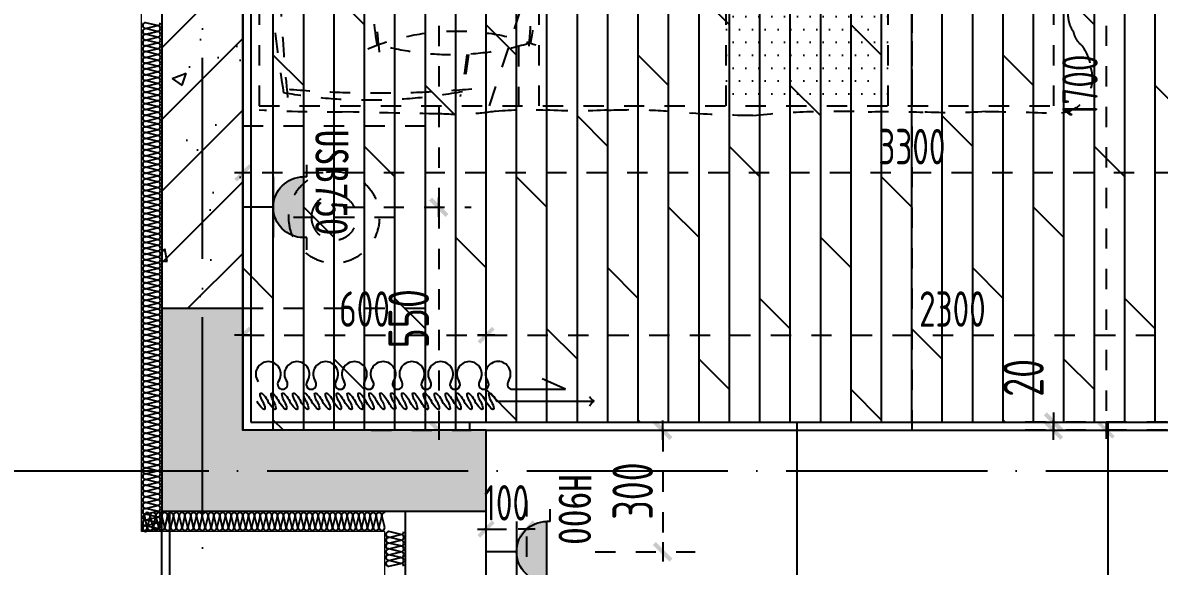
# Model space of a CAD drawing. Extents: x 133656 to 214778, y 12424 to 51506.
# Drawn here: x 155653 to 158456, y 14864 to 16205 of the extents above; entities that cross this region are included whole.
import ezdxf

# ---------------------------------------------------------------- set-up
doc = ezdxf.new("R2010")
doc.units = 0
doc.header["$MEASUREMENT"] = 0
for name, pattern in [('DASH', [0.35, 0.25, -0.1]), ('家具虚线平面', [100, 50, -50]), ('轴线', [1279.947105, 991.697132, -142.311249, 0, -145.938724])]:
    doc.linetypes.add(name, pattern=pattern)
doc.layers.get('Defpoints').update_dxf_attribs({"color": 8})
for name, color, linetype in [('A-HATH', 8, 'Continuous'), ('A31.土建轴线', 251, 'Continuous'), ('B6.新建墙体定位', 203, 'Continuous'), ('E1.地面-(平面图)', 136, 'Continuous'), ('E3.地面填充(网）', 250, 'Continuous'), ('F1.家具层', 51, 'Continuous'), ('F1.窗台面', 43, 'Continuous'), ('F3.公共层窗帘饰物等', 91, 'Continuous'), ('G1.天花造型', 30, 'Continuous'), ('G2.天花造型尺寸', 144, 'Continuous'), ('G4.天花灯位', 71, 'Continuous'), ('H3.顶面烟感', 102, 'Continuous'), ('K2.强电插座', 132, 'Continuous'), ('PUB_HATCH', 8, 'Continuous'), ('WALL', 6, 'Continuous'), ('xj', 8, 'Continuous'), ('保温', 35, 'Continuous')]:
    doc.layers.add(name, color=color, linetype=linetype)
doc.styles.add('标注数字', font='dim.shx', dxfattribs={"width": 0.8})
doc.styles.add('标题文字', font='')
doc.styles.get('标题文字').set_extended_font_data('SimSun')
doc.dimstyles.new('设计2017', dxfattribs={"dimscale": 100, "dimtxt": 2.5, "dimasz": 0.06, "dimexe": 2, "dimexo": 2.5, "dimgap": 0.6, "dimtad": 1, "dimdec": 0, "dimrnd": 5, "dimzin": 0, "dimdsep": 46, "dimtxsty": '标注数字', "dimblk": 'HBA_DIMENSION_TICK', "dimcen": 0.125, "dimclrd": 44, "dimclre": 44, "dimclrt": 50, "dimadec": 0, "dimazin": 0, "dimtfac": 1, "dimtdec": 0, "dimtix": 1, "dimtmove": 0, "dimatfit": 3, "dimldrblk": 'HBA_Leader_Arrow', "dimfxl": 7, "dimfxlon": 1, "dimtvp": 1, "dimtolj": 1, "dimtzin": 0, "dimarcsym": 0})

# ---------------------------------------------------------------- blocks, each defined once
blk = doc.blocks.new('xj646t23')
at = {"layer": 'xj'}
for points in [[(-115036.8, 596312.8), (-115036.8, 596262.8), (-115386.8, 596262.8), (-115386.8, 596312.8), (-115486.8, 596312.8), (-115486.8, 596262.8), (-115836.8, 596262.8), (-115836.8, 597012.8)], [(-115056.8, 596312.8), (-115056.8, 596282.8), (-115366.8, 596282.8), (-115366.8, 596332.8), (-115506.8, 596332.8), (-115506.8, 596282.8), (-115816.8, 596282.8), (-115816.8, 597012.8)]]:
    blk.add_lwpolyline(points, dxfattribs=at)
blk = doc.blocks.new('$LinePat$岩棉板')
at = {"color": 0}
for p, q in [((0, -17), (12, -67)), ((12, -67), (24, -17))]:
    blk.add_line(p, q, dxfattribs=at)
for centre, start, end in [((12, -17), 0, 180), ((0, -67), 270, 0), ((24, -67), 180, 270)]:
    blk.add_arc(centre, 12, start, end, dxfattribs=at)
at = {"layer": 'Defpoints'}
blk.add_point((0, 0.1), dxfattribs=at)
at = {"layer": 'Defpoints', "color": 0}
blk.add_point((24, -84), dxfattribs=at)
blk = doc.blocks.new('A$C550E6FFC')
at = {"linetype": '家具虚线平面'}
for p, q in [((450, 450), (0, 450)), ((0, 0), (0, 450)), ((450, 450), (450, 0)), ((225, 375), (225, 75)), ((375, 225), (75, 225)), ((450, 0), (0, 0))]:
    blk.add_line(p, q, dxfattribs=at)
for radius in [112.5, 56.2]:
    blk.add_circle((225, 225), radius, dxfattribs=at)
blk = doc.blocks.new('DRAPES2')
for p, q in [((0, 0), (82, 37.3)), ((186.3, 0), (0, 0))]:
    blk.add_line(p, q)
at = {"linetype": 'ByBlock', "extrusion": (0, 0, -1)}
for centre, major_axis, start_param, end_param in [((236.9, 53.6), (-31.3, 31.3), 4.8823, 7.06864), ((236.9, 53.6), (-31.3, 31.3), 0.785455, 2.971795), ((338.2, 53.5), (31.3, 31.3), 3.311504, 5.497844), ((338.2, 53.5), (-31.3, 31.3), 0.785455, 2.971795), ((439.4, 53.5), (-31.3, 31.3), 4.8823, 7.06864), ((439.4, 53.5), (-31.3, 31.3), 0.785455, 2.971795), ((540.7, 53.5), (31.3, 31.3), 3.311504, 5.497844), ((540.7, 53.5), (31.3, 31.3), -0.785341, 1.400999), ((641.9, 53.5), (-31.3, 31.3), 4.8823, 7.06864), ((641.9, 53.5), (-31.3, 31.3), 0.785455, 2.971795), ((743.2, 53.5), (31.3, 31.3), 3.311504, 5.497844), ((743.2, 53.5), (-31.3, 31.3), 0.785455, 2.971795), ((844.4, 53.5), (-31.3, 31.3), 4.8823, 7.06864), ((844.4, 53.5), (-31.3, 31.3), 0.785455, 2.971795), ((945.7, 53.5), (31.3, 31.3), 3.311504, 5.497844), ((945.7, 53.5), (31.3, 31.3), -0.785341, 1.400999), ((186.3, 17.8), (-12.6, 12.6), 1.740708, 3.927048), ((287.6, 17.7), (-12.6, 12.6), 1.740708, 6.113388), ((388.8, 17.7), (-12.6, 12.6), 1.740708, 6.113388), ((490.1, 17.7), (12.6, 12.6), 0.169911, 4.542591), ((591.3, 17.7), (12.6, 12.6), 2.356251, 4.542591), ((591.3, 17.7), (-12.6, 12.6), 1.740708, 3.927048), ((692.6, 17.7), (-12.6, 12.6), 1.740708, 6.113388), ((793.8, 17.7), (-12.6, 12.6), 1.740708, 6.113388), ((895.1, 17.7), (12.6, 12.6), 0.169911, 4.542591), ((996.3, 17.7), (12.6, 12.6), 2.356251, 4.542591)]:
    blk.add_ellipse(centre, major_axis=major_axis, ratio=1, start_param=start_param, end_param=end_param, dxfattribs=at)
at = {"extrusion": (0, 0, -1)}
for centre, major_axis, start_param, end_param in [((1046.7, 53.5), (-31.3, 31.3), 4.8823, 7.06864), ((1046.7, 53.5), (-31.3, 31.3), 0.785455, 2.971795), ((996.1, 17.7), (-12.6, 12.6), 1.740708, 3.927048)]:
    blk.add_ellipse(centre, major_axis=major_axis, ratio=1, start_param=start_param, end_param=end_param, dxfattribs=at)
blk = doc.blocks.new('06BDR-PR2')
blk.add_line((343.1, 0), (0, 0))
for centre, start, end in [((-16.4, 32.2), 296.9731, 333.1823), ((-16.4, -32.2), 26.8177, 63.0269)]:
    blk.add_arc(centre, 36.1, start, end)
for centre, major_axis, start_param, end_param in [((352.6, 0), (-16.5, -28.6), 1.716714, 4.858306), ((371.8, 0), (-16.5, -28.6), 4.858306, 7.999899), ((391, 0), (-16.5, -28.6), 1.716714, 4.858306), ((410.2, 0), (-16.5, -28.6), 4.858306, 7.999899), ((429.4, 0), (-16.5, -28.6), 1.716714, 4.858306), ((448.6, 0), (-16.5, -28.6), 4.858306, 7.999899), ((467.8, 0), (-16.5, -28.6), 1.716714, 4.858306), ((487, 0), (-16.5, -28.6), 4.858306, 7.999899), ((506.2, 0), (-16.5, -28.6), 1.716714, 4.858306), ((525.4, 0), (-16.5, -28.6), 4.858306, 7.999899), ((544.6, 0), (-16.5, -28.6), 1.716714, 4.858306), ((563.8, 0), (-16.5, -28.6), 4.858306, 7.999899), ((583, 0), (-16.5, -28.6), 1.716714, 4.858306), ((602.2, 0), (16.5, 28.6), 1.716714, 4.858306), ((621.3, 0), (16.5, 28.6), 4.858306, 7.999899), ((640.5, 0), (16.5, 28.6), 1.716714, 4.858306), ((659.7, 0), (16.5, 28.6), 4.858306, 7.999899), ((678.9, 0), (16.5, 28.6), 1.716714, 4.858306), ((698.1, 0), (16.5, 28.6), 4.858306, 7.999899), ((717.3, 0), (16.5, 28.6), 1.716714, 4.858306), ((736.5, 0), (16.5, 28.6), 4.858306, 7.999899), ((755.7, 0), (16.5, 28.6), 1.716714, 4.858306), ((774.9, 0), (16.5, 28.6), 4.858306, 7.999899), ((794.1, 0), (16.5, 28.6), 1.716714, 4.858306), ((813.3, 0), (16.5, 28.6), 4.858306, 7.999899), ((832.5, 0), (16.5, 28.6), 1.716714, 4.858306), ((851.7, 0), (-16.5, -28.6), 1.716714, 4.858306), ((870.9, 0), (-16.5, -28.6), 4.858306, 7.999899), ((890, 0), (-16.5, -28.6), 1.716714, 4.858306), ((909.2, 0), (-16.5, -28.6), 4.858306, 7.999899), ((928.4, 0), (-16.5, -28.6), 1.716714, 4.858306), ((947.6, 0), (-16.5, -28.6), 4.858306, 7.999899), ((966.8, 0), (-16.5, -28.6), 1.716714, 4.858306), ((986, 0), (-16.5, -28.6), 4.858306, 7.999899), ((1005.2, 0), (-16.5, -28.6), 1.716714, 4.858306), ((1024.4, 0), (-16.5, -28.6), 4.858306, 7.999899), ((1043.6, 0), (-16.5, -28.6), 1.716714, 4.858306), ((1062.8, 0), (-16.5, -28.6), 4.858306, 7.999899), ((1082, 0), (-16.5, -28.6), 1.716714, 4.858306), ((1101.2, 0), (-16.5, -28.6), 4.858306, 7.999899), ((1120.4, 0), (-16.5, -28.6), 1.716714, 4.858306), ((1139.6, 0), (-16.5, -28.6), 4.858306, 7.999899), ((1158.7, 0), (-16.5, -28.6), 1.716714, 4.858306), ((1177.9, 0), (-16.5, -28.6), 4.858306, 7.999899)]:
    blk.add_ellipse(centre, major_axis=major_axis, ratio=0.254545, start_param=start_param, end_param=end_param)
blk = doc.blocks.new('HBA_DIMENSION_TICK')
at = {"color": 0, "linetype": 'ByBlock'}
for p, q in [((-10, 0), (0, 0)), ((0, 0), (10, 0))]:
    blk.add_line(p, q, dxfattribs=at)
at = {"color": 50, "linetype": 'ByBlock'}
blk.add_solid([(-10, -7), (-7, -10), (7, 10), (10, 7)], dxfattribs=at)
blk = doc.blocks.new('*D103')
at = {"layer": 'Defpoints', "color": 0, "linetype": '家具虚线平面', "transparency": 16777216}
for p in [(156343.4, 15749.6), (156412.5, 15199.6), (156679.1, 15199.6)]:
    blk.add_point(p, dxfattribs=at)
at = {"layer": 'K2.强电插座', "color": 44, "linetype": '家具虚线平面', "lineweight": -2, "transparency": 16777216}
for p, q in [((156443.4, 15749.6), (156759.1, 15749.6)), ((156679.1, 15747.2), (156679.1, 15202)), ((156512.5, 15199.6), (156759.1, 15199.6))]:
    blk.add_line(p, q, dxfattribs=at)
at = {"layer": 'K2.强电插座', "color": 44, "linetype": '家具虚线平面', "lineweight": -2, "transparency": 16777216, "xscale": 2.4, "yscale": 2.4, "zscale": 2.4}
for p, rotation in [((156679.1, 15749.6), 90), ((156679.1, 15199.6), 270)]:
    blk.add_blockref('HBA_DIMENSION_TICK', p, dxfattribs=dict(at, rotation=rotation))
at = {"layer": 'K2.强电插座', "color": 50, "linetype": '家具虚线平面', "transparency": 16777216, "insert": (156605.1, 15474.6), "char_height": 100, "attachment_point": 5, "rotation": 90, "style": '标注数字'}
blk.add_mtext('\\A1;550', dxfattribs=at)
blk = doc.blocks.new('HBA_Leader_Arrow')
at = {"color": 0, "linetype": 'ByBlock', "ltscale": 0.5}
blk.add_line((3.5, 0), (-10, 0), dxfattribs=at)
for points in [[(-11, 11.3), (-6.6, 14.4), (-0.6, 0), (3.5, 0)], [(-11, -11.3), (-6.6, -14.4), (-0.6, 0), (3.5, 0)]]:
    blk.add_solid(points, dxfattribs=at)
blk = doc.blocks.new('*D130')
at = {"layer": 'Defpoints', "color": 0, "linetype": '家具虚线平面', "transparency": 16777216}
for p in [(156343.4, 16899.6), (156343.4, 15749.6), (156679.1, 15749.6)]:
    blk.add_point(p, dxfattribs=at)
at = {"layer": 'K2.强电插座', "color": 44, "linetype": '家具虚线平面', "lineweight": -2, "transparency": 16777216}
for p, q in [((156443.4, 16899.6), (156759.1, 16899.6)), ((156679.1, 16897.2), (156679.1, 15752)), ((156443.4, 15749.6), (156759.1, 15749.6))]:
    blk.add_line(p, q, dxfattribs=at)
at = {"layer": 'K2.强电插座', "color": 44, "linetype": '家具虚线平面', "lineweight": -2, "transparency": 16777216, "xscale": 2.4, "yscale": 2.4, "zscale": 2.4}
for p, rotation in [((156679.1, 16899.6), 90), ((156679.1, 15749.6), 270)]:
    blk.add_blockref('HBA_DIMENSION_TICK', p, dxfattribs=dict(at, rotation=rotation))
at = {"layer": 'K2.强电插座', "color": 50, "linetype": '家具虚线平面', "transparency": 16777216, "insert": (156605.1, 16324.6), "char_height": 100, "attachment_point": 5, "rotation": 90, "style": '标注数字'}
blk.add_mtext('\\A1;1150', dxfattribs=at)
blk = doc.blocks.new('不间断电源')
h = blk.add_hatch(color=8)
h.dxf.hatch_style = 1
h.paths.add_polyline_path([(-70.3, 140.6, 1), (70.3, 140.6)])
for p, q in [((-98.4, 147.7), (-70.3, 147.7)), ((-70.3, 147.7), (-70.3, 140.6)), ((-70.3, 140.6), (70.3, 140.6)), ((70.3, 147.7), (70.3, 140.6)), ((70.3, 147.7), (98.4, 147.7)), ((70.3, 70.3), (-70.3, 70.3)), ((0, 70.3), (0, 0))]:
    blk.add_line(p, q)
blk.add_arc((0, 140.6), 70.3, 180, 0)
at = {"color": 1, "style": '标题文字'}
blk.add_attdef('REF.', (86, 32.6), '', height=70.9, dxfattribs=at)
blk = doc.blocks.new('*D162')
at = {"layer": 'Defpoints', "color": 0, "linetype": '家具虚线平面', "transparency": 16777216}
for p in [(158195.5, 15219.6), (158698.8, 15219.6), (158698.8, 15199.6)]:
    blk.add_point(p, dxfattribs=at)
at = {"layer": 'G2.天花造型尺寸', "color": 44, "linetype": '家具虚线平面', "lineweight": -2, "transparency": 16777216}
for p, q in [((158195.5, 15222), (158195.5, 15224.4)), ((158475.5, 15219.6), (158115.5, 15219.6)), ((158475.5, 15199.6), (158115.5, 15199.6)), ((158195.5, 15199.6), (158195.5, 15219.6)), ((158195.5, 15197.2), (158195.5, 15194.8))]:
    blk.add_line(p, q, dxfattribs=at)
at = {"layer": 'G2.天花造型尺寸', "color": 44, "linetype": '家具虚线平面', "lineweight": -2, "transparency": 16777216, "xscale": 2.4, "yscale": 2.4, "zscale": 2.4}
for p, rotation in [((158195.5, 15219.6), 270), ((158195.5, 15199.6), 90)]:
    blk.add_blockref('HBA_DIMENSION_TICK', p, dxfattribs=dict(at, rotation=rotation))
at = {"layer": 'G2.天花造型尺寸', "color": 50, "linetype": '家具虚线平面', "transparency": 16777216, "insert": (158121.5, 15328.7), "char_height": 100, "attachment_point": 5, "rotation": 90, "style": '标注数字'}
blk.add_mtext('\\A1;20', dxfattribs=at)
blk = doc.blocks.new('结构')
at = {"layer": 'A-HATH'}
blk.add_hatch(color=256, dxfattribs=at).paths.add_polyline_path([(-6700, -5550), (-6700, -6050), (-5900, -6050), (-5900, -5850), (-6500, -5850), (-6500, -5550)], flags=0)
at = {"layer": 'WALL'}
blk.add_lwpolyline([(-6700, -5550), (-6700, -6050), (-5900, -6050), (-5900, -5850), (-6500, -5850), (-6500, -5550), (-6700, -5550)], close=True, dxfattribs=at)
blk.add_lwpolyline([(-6700, -5550), (-6700, -6050), (-5900, -6050), (-5900, -5850), (-6500, -5850), (-6500, -5550), (-6700, -5550)], close=True, dxfattribs=at)
blk = doc.blocks.new('A$C514E7BF4')
at = {"linetype": '家具虚线平面'}
h = blk.add_hatch(dxfattribs=at)
h.set_pattern_fill('DOTS', color=8, scale=20, style=0)
h.set_pattern_definition([(360, (-179201.454, 33396.732), (15.875, 31.75), [0, -31.75])])
h.paths.add_polyline_path([(-1191.6, 900), (-1591.6, 900), (-1591.6, -900), (-1191.6, -900)])
at = {"color": 0, "linetype": '家具虚线平面'}
for p, q in [((-40, 900), (-2000, 900)), ((-2000, -900), (-2000, 900)), ((-40, -900), (-2000, -900))]:
    blk.add_line(p, q, dxfattribs=at)
at = {"color": 8, "linetype": '家具虚线平面'}
for p, q in [((-1591.6, -900), (-1591.6, 900)), ((-1191.6, -900), (-1191.6, 900)), ((-608.6, -900), (-1191.6, 897.3)), ((-736.2, -552.8), (-1098.9, 900)), ((-730.4, 610.2), (-730.4, 900)), ((-679.6, 900), (-679.6, 753.2)), ((-730.4, -223.4), (-730.4, 223.4)), ((-679.6, 111.8), (-679.6, -111.8)), ((-730.4, -900), (-730.4, -610.2)), ((-679.6, -753.2), (-679.6, -900))]:
    blk.add_line(p, q, dxfattribs=at)
for points in [[(-1542.6, -914.4, 0.011501), (-1678.1, -915.4, -0.027887), (-1831.9, -914.1, 0.011645), (-2003.7, -918.1, -0.522577), (-2091, -807.1, -0.144021), (-2067.2, -749, 0.173239), (-2048.7, -715.8, 0.167481), (-2043.4, -707.6, 0.159493), (-2036.9, -659.9, -0.276026), (-2036.8, -613.5, -0.058945), (-2030.6, -549.6, 0.046791), (-2032.6, -440.8, -0.023628), (-2030.5, -340.8, 0.024964), (-2032.9, 201.3, -0.053528), (-2039.8, 241.8, -0.053528), (-2032.9, 282.3, 0.055897), (-2030.5, 524.4, -0.026973), (-2032.6, 612, 0.036947), (-2030.6, 749.8, 0.036442), (-2045.7, 884.8, -0.141351), (-2048.2, 1015.6, 0.119346), (-2068.6, 828.1, -0.123892), (-2110, 881.4, -0.37589), (-2076.7, 955.7, -0.329446), (-1951.9, 938.7, 0.211134), (-1910.9, 921.8, -0.024888), (-1773.9, 915.1, 0.06219), (-1646.7, 910.4, 0.218233), (-1530.5, 943, -0.123513), (-1430.6, 964.3, -0.129887), (-1334.7, 943.7, 0.095063), (-1202.3, 923.8, -0.016498), (-1052.3, 918.2, 0.039412), (-846.3, 910.4, -0.025508), (-692.1, 910.4, 0.038458), (-568.4, 913, -0.058958), (-431.3, 919.7, -0.00267), (-202.8, 914.9, -0.013848), (-40, 913.2, -0.011292)], [(-1257.7, -923.8, 0.037552), (-1542.6, -914.4)], [(-40, -910.6, -0.018567), (-258.2, -914.9, -0.00267), (-486.8, -919.7, -0.058958), (-623.8, -913, 0.038458), (-747.5, -910.4, -0.025508), (-901.7, -910.4, 0.039412), (-1107.7, -918.2, -0.016498), (-1257.7, -923.8)]]:
    blk.add_lwpolyline(points, format="xyb", dxfattribs=at)
at = {"color": 0, "linetype": '家具虚线平面'}
blk.add_lwpolyline([(0, 950), (-40, 950), (-40, -950), (0, -950), (0, 950), (-40, 950)], dxfattribs=at)
at = {"color": 8, "linetype": '家具虚线平面'}
for centre, radius, start, end in [((-312.9, -351.8), 1238, 80.1485, 100.6384), ((-4813.8, 415.7), 4725.6, 355.4886, 5.6266), ((-333.4, -1761.4), 2630.3, 84.4826, 95.0365), ((793.5, 603.6), 1360.3, 168.9234, 172.854), ((-2561.5, 448.7), 2495.8, 350.7958, 9.6706), ((-527.6, 1288.5), 573.1, 250.1161, 292.5374), ((3231.9, 419.3), 3950.9, 174.8935, 184.5839), ((-514.4, 112.2), 661.9, 73.9263, 107.1409), ((-2737.7, 484.2), 2417.1, 350.722, 6.729), ((1335.3, 412.5), 2071.5, 170.7708, 188.2406), ((-2330.5, 453.6), 2021, 350.4407, 8.3856), ((-550.5, -316.9), 481.3, 61.9201, 110.3975), ((-535.4, 1610), 1505.1, 263.1514, 277.5533), ((296.2, 266.2), 863.1, 190.7671, 194.3206), ((136, 322.5), 695.2, 198.2384, 202.9676), ((-317.2, 1054), 1018.5, 256.621, 283.2374), ((-265.1, 1140.6), 1091.3, 256.1307, 279.5201), ((-317.2, -1054), 1018.5, 76.7626, 103.379), ((296.2, -266.2), 863.1, 165.6794, 169.2329), ((-265.1, -1140.6), 1091.3, 80.4799, 103.8693), ((136, -322.5), 695.2, 157.0324, 161.7616), ((-4813.8, -415.7), 4725.6, 354.3734, 4.5114), ((-2561.5, -448.7), 2495.8, 350.3294, 9.2042), ((-550.5, 316.9), 481.3, 248.0476, 298.0799), ((3231.9, -419.3), 3950.9, 175.4161, 185.1065), ((-535.4, -1610), 1505.1, 82.4467, 96.8486), ((-2737.7, -484.2), 2417.1, 353.271, 9.278), ((1335.3, -412.5), 2071.5, 171.7594, 189.2292), ((-2330.5, -453.6), 2021, 351.6144, 9.5593), ((-527.6, -1288.5), 573.1, 67.4626, 109.8839), ((-514.4, -112.2), 661.9, 252.8591, 286.0737), ((793.5, -603.6), 1360.3, 187.146, 191.0766), ((530.6, -657.4), 1088.8, 186.0972, 191.6339), ((-333.4, 1761.4), 2630.3, 264.9635, 275.5174), ((-312.9, 351.8), 1238, 259.3616, 279.8515)]:
    blk.add_arc(centre, radius, start, end, dxfattribs=at)
blk = doc.blocks.new('*D325')
at = {"layer": 'Defpoints', "color": 0, "linetype": '家具虚线平面', "transparency": 16777216}
for p in [(156796.1, 15199.6), (156964.9, 14899.6), (157231.5, 14899.6)]:
    blk.add_point(p, dxfattribs=at)
at = {"layer": 'K2.强电插座', "color": 44, "linetype": '家具虚线平面', "lineweight": -2, "transparency": 16777216}
for p, q in [((156951.5, 15199.6), (157311.5, 15199.6)), ((157231.5, 15197.2), (157231.5, 14902)), ((157064.9, 14899.6), (157311.5, 14899.6))]:
    blk.add_line(p, q, dxfattribs=at)
at = {"layer": 'K2.强电插座', "color": 44, "linetype": '家具虚线平面', "lineweight": -2, "transparency": 16777216, "xscale": 2.4, "yscale": 2.4, "zscale": 2.4}
for p, rotation in [((157231.5, 15199.6), 90), ((157231.5, 14899.6), 270)]:
    blk.add_blockref('HBA_DIMENSION_TICK', p, dxfattribs=dict(at, rotation=rotation))
at = {"layer": 'K2.强电插座', "color": 50, "linetype": '家具虚线平面', "transparency": 16777216, "insert": (157157.5, 15049.6), "char_height": 100, "attachment_point": 5, "rotation": 90, "style": '标注数字'}
blk.add_mtext('\\A1;300', dxfattribs=at)
blk = doc.blocks.new('*D461')
at = {"layer": 'B6.新建墙体定位', "color": 44, "linetype": '家具虚线平面', "lineweight": -2, "transparency": 16777216}
for p, q in [((156196.1, 15913.8), (156196.1, 15764.2)), ((159496.1, 15913.8), (159496.1, 15764.2)), ((159494, 15834.2), (156198.2, 15834.2))]:
    blk.add_line(p, q, dxfattribs=at)
at = {"layer": 'Defpoints', "color": 0, "linetype": '家具虚线平面', "transparency": 16777216}
for p in [(156196.1, 16001.3), (159496.1, 16001.3), (156196.1, 15834.2)]:
    blk.add_point(p, dxfattribs=at)
at = {"layer": 'B6.新建墙体定位', "color": 44, "linetype": '家具虚线平面', "lineweight": -2, "transparency": 16777216, "xscale": 2.1, "yscale": 2.1, "zscale": 2.1, "rotation": 180}
blk.add_blockref('HBA_DIMENSION_TICK', (156196.1, 15834.2), dxfattribs=at)
at = {"layer": 'B6.新建墙体定位', "color": 44, "linetype": '家具虚线平面', "lineweight": -2, "transparency": 16777216, "xscale": 2.1, "yscale": 2.1, "zscale": 2.1}
blk.add_blockref('HBA_DIMENSION_TICK', (159496.1, 15834.2), dxfattribs=at)
at = {"layer": 'B6.新建墙体定位', "color": 50, "linetype": '家具虚线平面', "transparency": 16777216, "insert": (157846.1, 15899), "char_height": 87.5, "attachment_point": 5, "style": '标注数字'}
blk.add_mtext('\\A1;3300', dxfattribs=at)
blk = doc.blocks.new('*D469')
at = {"layer": 'B6.新建墙体定位', "color": 44, "linetype": '家具虚线平面', "lineweight": -2, "transparency": 16777216}
for p, q in [((156796.1, 14887.1), (156796.1, 15025.7)), ((156896.1, 14887.1), (156896.1, 15025.7)), ((156794, 14955.7), (156791.9, 14955.7)), ((156796.1, 14955.7), (156896.1, 14955.7)), ((156898.2, 14955.7), (156900.3, 14955.7))]:
    blk.add_line(p, q, dxfattribs=at)
at = {"layer": 'Defpoints', "color": 0, "linetype": '家具虚线平面', "transparency": 16777216}
for p in [(156896.1, 14955.7), (156796.1, 14799.6), (156896.1, 14799.6)]:
    blk.add_point(p, dxfattribs=at)
at = {"layer": 'B6.新建墙体定位', "color": 44, "linetype": '家具虚线平面', "lineweight": -2, "transparency": 16777216, "xscale": 2.1, "yscale": 2.1, "zscale": 2.1}
blk.add_blockref('HBA_DIMENSION_TICK', (156796.1, 14955.7), dxfattribs=at)
at = {"layer": 'B6.新建墙体定位', "color": 44, "linetype": '家具虚线平面', "lineweight": -2, "transparency": 16777216, "xscale": 2.1, "yscale": 2.1, "zscale": 2.1, "rotation": 180}
blk.add_blockref('HBA_DIMENSION_TICK', (156896.1, 14955.7), dxfattribs=at)
at = {"layer": 'B6.新建墙体定位', "color": 50, "linetype": '家具虚线平面', "transparency": 16777216, "insert": (156846.1, 15020.4), "char_height": 87.5, "attachment_point": 5, "style": '标注数字'}
blk.add_mtext('\\A1;100', dxfattribs=at)
blk = doc.blocks.new('*D472')
at = {"layer": 'B6.新建墙体定位', "color": 44, "linetype": '家具虚线平面', "lineweight": -2, "transparency": 16777216}
for p, q in [((156196.1, 15362.7), (156196.1, 15503.7)), ((156796.1, 15266.4), (156796.1, 15503.7)), ((156198.2, 15433.7), (156794, 15433.7))]:
    blk.add_line(p, q, dxfattribs=at)
at = {"layer": 'Defpoints', "color": 0, "linetype": '家具虚线平面', "transparency": 16777216}
for p in [(156796.1, 15433.7), (156196.1, 15275.2), (156796.1, 15178.9)]:
    blk.add_point(p, dxfattribs=at)
at = {"layer": 'B6.新建墙体定位', "color": 44, "linetype": '家具虚线平面', "lineweight": -2, "transparency": 16777216, "xscale": 2.1, "yscale": 2.1, "zscale": 2.1, "rotation": 180}
blk.add_blockref('HBA_DIMENSION_TICK', (156196.1, 15433.7), dxfattribs=at)
at = {"layer": 'B6.新建墙体定位', "color": 44, "linetype": '家具虚线平面', "lineweight": -2, "transparency": 16777216, "xscale": 2.1, "yscale": 2.1, "zscale": 2.1}
blk.add_blockref('HBA_DIMENSION_TICK', (156796.1, 15433.7), dxfattribs=at)
at = {"layer": 'B6.新建墙体定位', "color": 50, "linetype": '家具虚线平面', "transparency": 16777216, "insert": (156496.1, 15498.4), "char_height": 87.5, "attachment_point": 5, "style": '标注数字'}
blk.add_mtext('\\A1;600', dxfattribs=at)
blk = doc.blocks.new('*D473')
at = {"layer": 'B6.新建墙体定位', "color": 44, "linetype": '家具虚线平面', "lineweight": -2, "transparency": 16777216}
for p, q in [((156796.1, 15266.4), (156796.1, 15503.7)), ((159096.1, 15287.1), (159096.1, 15503.7)), ((156798.2, 15433.7), (159094, 15433.7))]:
    blk.add_line(p, q, dxfattribs=at)
at = {"layer": 'Defpoints', "color": 0, "linetype": '家具虚线平面', "transparency": 16777216}
for p in [(159096.1, 15433.7), (159096.1, 15199.6), (156796.1, 15178.9)]:
    blk.add_point(p, dxfattribs=at)
at = {"layer": 'B6.新建墙体定位', "color": 44, "linetype": '家具虚线平面', "lineweight": -2, "transparency": 16777216, "xscale": 2.1, "yscale": 2.1, "zscale": 2.1, "rotation": 180}
blk.add_blockref('HBA_DIMENSION_TICK', (156796.1, 15433.7), dxfattribs=at)
at = {"layer": 'B6.新建墙体定位', "color": 44, "linetype": '家具虚线平面', "lineweight": -2, "transparency": 16777216, "xscale": 2.1, "yscale": 2.1, "zscale": 2.1}
blk.add_blockref('HBA_DIMENSION_TICK', (159096.1, 15433.7), dxfattribs=at)
at = {"layer": 'B6.新建墙体定位', "color": 50, "linetype": '家具虚线平面', "transparency": 16777216, "insert": (157946.1, 15498.4), "char_height": 87.5, "attachment_point": 5, "style": '标注数字'}
blk.add_mtext('\\A1;2300', dxfattribs=at)
blk = doc.blocks.new('*D560')
at = {"layer": 'Defpoints', "color": 0, "linetype": '家具虚线平面', "transparency": 16777216}
for p in [(157846.1, 16899.6), (158196.1, 15199.6), (158325.3, 15199.6)]:
    blk.add_point(p, dxfattribs=at)
at = {"layer": 'H3.顶面烟感', "color": 44, "linetype": '家具虚线平面', "lineweight": -2, "transparency": 16777216}
for p, q in [((158080.3, 16899.6), (158395.3, 16899.6)), ((158325.3, 16897.5), (158325.3, 15201.7)), ((158283.6, 15199.6), (158395.3, 15199.6))]:
    blk.add_line(p, q, dxfattribs=at)
at = {"layer": 'H3.顶面烟感', "color": 44, "linetype": '家具虚线平面', "lineweight": -2, "transparency": 16777216, "xscale": 2.1, "yscale": 2.1, "zscale": 2.1}
for p, rotation in [((158325.3, 16899.6), 90), ((158325.3, 15199.6), 270)]:
    blk.add_blockref('HBA_DIMENSION_TICK', p, dxfattribs=dict(at, rotation=rotation))
at = {"layer": 'H3.顶面烟感', "color": 50, "linetype": '家具虚线平面', "transparency": 16777216, "insert": (158260.6, 16049.6), "char_height": 87.5, "attachment_point": 5, "rotation": 90, "style": '标注数字'}
blk.add_mtext('\\A1;1700', dxfattribs=at)

msp = doc.modelspace()

# ---------------------------------------------------------------- hatches: boundary and pattern name
at = {"layer": 'E3.地面填充(网）'}
h = msp.add_hatch(dxfattribs=at)
h.set_pattern_fill('DOLMIT', color=256, scale=300, angle=90)
h.set_pattern_definition([(90, (159496.07, 20099.63), (-75, 5e-15), []), (135, (159496.07, 20099.63), (-150, -150), [106.066, -212.132])])
h.paths.add_polyline_path([(156756.1, 15199.6), (156756.1, 15219.6), (159136.1, 15219.7), (159136.1, 15199.6), (159496.1, 15199.6), (159496.1, 20099.6), (156196.1, 20099.6), (156196.1, 15199.6)])
at = {"layer": 'PUB_HATCH'}
h = msp.add_hatch(dxfattribs=at)
h.set_pattern_fill('钢筋混凝土', color=256, scale=50, style=0)
h.set_pattern_definition([(45, (213521.12, 2073.4), (-88.38835, 88.38835), []), (50, (213521.12, 2073.4), (358.6301, -31.376), [37.5, -412.5]), (355, (213521.1, 2073.4), (-69.3757, 376.096), [30, -330]), (100.4514, (213551, 2070.8), (289.2547, 344.7198), [31.87, -350.571]), (46.1842, (213521.1, 2173.4), (533.6205, -82.7595), [56.25, -618.75]), (96.6356, (213565.6, 2166.5), (467.3314, 487.059), [47.805, -525.8565]), (351.1842, (213521.1, 2173.4), (467.331, 487.0593), [45, -495]), (21, (213571.12, 2148.4), (298.4535, -201.3094), [37.5, -412.5]), (326, (213571.1, 2148.4), (121.6577, 362.575), [30, -330]), (71.4514, (213596, 2131.63), (420.1113, 161.2652), [31.87, -350.571]), (37.5, (213521.12, 2073.4), (6.07993, 166.44693), [0, -326, 0, -335, 0, -331.25]), (7.5, (213521.12, 2073.4), (131.53477, 197.20586), [0, -191, 0, -318.5, 0, -126.25]), (327.5, (213409.62, 2073.4), (266.91122, -11.27744), [0, -125, 0, -390, 0, -517.5]), (317.5, (213359.62, 2073.4), (291.5931, 50.0525), [0, -162.5, 0, -259, 0, -367.5])])
h.paths.add_polyline_path([(156196.1, 15499.6), (156196.1, 17199.6), (155996.1, 17199.6), (155996.1, 15499.6)])

# ---------------------------------------------------------------- linework, layer by layer
at = {"layer": 'A31.土建轴线', "linetype": '轴线', "ltscale": 0.5}
for p, q in [((156096.1, 13702.3), (156096.1, 25778.7)), ((155616.2, 15099.6), (169796.1, 15099.6))]:
    msp.add_line(p, q, dxfattribs=at)
at = {"layer": 'E1.地面-(平面图)', "color": 8}
for p, q in [((157562.7, 15219.6), (157562.7, 14734.6)), ((158329.4, 15219.6), (158329.4, 14734.6))]:
    msp.add_line(p, q, dxfattribs=at)
at = {"layer": 'F1.窗台面'}
msp.add_lwpolyline([(156756.1, 15199.6), (156756.1, 15219.6), (159136.1, 15219.6), (159136.1, 15199.6)], dxfattribs=at)
at = {"layer": 'G1.天花造型'}
msp.add_line((156796.1, 15199.6), (159096.1, 15199.6), dxfattribs=at)
msp.add_lwpolyline([(156216.1, 15219.6), (159476.1, 15219.6), (159476.1, 20079.6), (156216.1, 20079.6)], close=True, dxfattribs=at)
at = {"layer": 'G4.天花灯位', "linetype": '家具虚线平面'}
msp.add_line((157846.1, 17648.8), (157846.1, 15199.6), dxfattribs=at)
at = {"layer": 'H3.顶面烟感', "linetype": 'DASH', "ltscale": 200}
msp.add_line((157846.1, 20079.6), (157846.1, 15997.1), dxfattribs=at)
at = {"layer": 'WALL'}
for p, q in [((156196.1, 20099.6), (156196.1, 15199.6)), ((155996, 20098.5), (155996.1, 14999.6)), ((155996.1, 14999.6), (156596.1, 14999.6))]:
    msp.add_line(p, q, dxfattribs=at)
msp.add_lwpolyline([(156596.1, 14999.6), (156596.1, 14299.6), (156796.1, 14299.6), (156796.1, 14599.6), (156896.1, 14599.6), (156896.1, 14799.6), (156796.1, 14799.6), (156796.1, 14999.6)], dxfattribs=at)
at = {"layer": '保温', "lineweight": 5}
msp.add_lwpolyline([(169696.1, 14949.6), (169046.1, 14949.6), (169046.1, 14249.6), (162446.1, 14249.6), (162446.1, 14549.6), (160746.1, 14549.6), (160746.1, 14349.6), (159046.1, 14349.6), (159046.1, 14549.6), (156846.1, 14549.6), (156846.1, 14249.6), (156546.1, 14249.6), (156546.1, 14949.6), (155946.1, 14949.6), (155946.1, 23849.6), (156846.1, 23849.6), (156846.1, 23649.6), (156246.1, 23649.6), (156246.1, 23149.6), (157746.1, 23149.6), (157746.1, 23849.6), (162446.1, 23849.6), (162446.1, 25449.6), (165696.1, 25449.6)], dxfattribs=at)

# ---------------------------------------------------------------- block references
at = {"layer": 'F1.家具层', "xscale": -1}
msp.add_blockref('A$C514E7BF4', (156196.1, 16899.6), dxfattribs=at)
at = {"layer": 'F1.家具层', "xscale": -1, "rotation": 180}
msp.add_blockref('A$C550E6FFC', (156196.1, 15949.6), dxfattribs=at)
at = {"layer": 'F3.公共层窗帘饰物等', "xscale": -0.7, "yscale": 0.7, "zscale": 0.7, "rotation": 1.458177578683717e-08}
for name, p in [('DRAPES2', (156991.4, 15300.5)), ('06BDR-PR2', (157062.3, 15271.1))]:
    msp.add_blockref(name, p, dxfattribs=at)
at = {"layer": 'K2.强电插座'}
ref = msp.add_blockref('不间断电源', (156196.1, 15749.6), dxfattribs=dict(at, xscale=-1.066666666666561, yscale=1.066666666666561, zscale=1.066666666666561, rotation=269.9999999704823))
ref.add_attrib('REF.', 'USB750', (156375.9, 15940.9), dxfattribs={"layer": '0', "color": 1, "height": 80, "rotation": 270, "style": '标题文字', "width": 0.8})
ref = msp.add_blockref('不间断电源', (156796.1, 14899.6), dxfattribs=dict(at, xscale=-1.066666666666561, yscale=1.066666666666561, zscale=1.066666666666561, rotation=269.9999999704823))
ref.add_attrib('REF.', 'H900', (156975.9, 15090.9), dxfattribs={"layer": '0', "color": 1, "height": 80, "rotation": 270, "style": '标题文字', "width": 0.8})
at = {"layer": 'WALL'}
msp.add_blockref('结构', (162696.1, 21049.6), dxfattribs=at)
at = {"layer": 'xj'}
msp.add_blockref('xj646t23', (271832.9, -582013.1), dxfattribs=at)
at = {"layer": '保温', "yscale": 0.5941895062325717, "zscale": 0.5941895062325717}
for p, xscale, rotation in [((155946.1, 16190.5), 0.5942841875406306, 90), ((155946.1, 16176.2), 0.5942841875406306, 90), ((155946.1, 16162), 0.5942841875406306, 90), ((155946.1, 16147.7), 0.5942841875406306, 90), ((155946.1, 16133.4), 0.5942841875406306, 90), ((155946.1, 16119.2), 0.5942841875406306, 90), ((155946.1, 16104.9), 0.5942841875406306, 90), ((155946.1, 16090.7), 0.5942841875406306, 90), ((155946.1, 16076.4), 0.5942841875406306, 90), ((155946.1, 16062.1), 0.5942841875406306, 90), ((155946.1, 16047.9), 0.5942841875406306, 90), ((155946.1, 16033.6), 0.5942841875406306, 90), ((155946.1, 16019.3), 0.5942841875406306, 90), ((155946.1, 16005.1), 0.5942841875406306, 90), ((155946.1, 15990.8), 0.5942841875406306, 90), ((155946.1, 15976.6), 0.5942841875406306, 90), ((155946.1, 15962.3), 0.5942841875406306, 90), ((155946.1, 15948), 0.5942841875406306, 90), ((155946.1, 15933.8), 0.5942841875406306, 90), ((155946.1, 15919.5), 0.5942841875406306, 90), ((155946.1, 15905.2), 0.5942841875406306, 90), ((155946.1, 15891), 0.5942841875406306, 90), ((155946.1, 15876.7), 0.5942841875406306, 90), ((155946.1, 15862.4), 0.5942841875406306, 90), ((155946.1, 15848.2), 0.5942841875406306, 90), ((155946.1, 15833.9), 0.5942841875406306, 90), ((155946.1, 15819.7), 0.5942841875406306, 90), ((155946.1, 15805.4), 0.5942841875406306, 90), ((155946.1, 15791.1), 0.5942841875406306, 90), ((155946.1, 15776.9), 0.5942841875406306, 90), ((155946.1, 15762.6), 0.5942841875406306, 90), ((155946.1, 15748.3), 0.5942841875406306, 90), ((155946.1, 15734.1), 0.5942841875406306, 90), ((155946.1, 15719.8), 0.5942841875406306, 90), ((155946.1, 15705.6), 0.5942841875406306, 90), ((155946.1, 15691.3), 0.5942841875406306, 90), ((155946.1, 15677), 0.5942841875406306, 90), ((155946.1, 15662.8), 0.5942841875406306, 90), ((155946.1, 15648.5), 0.5942841875406306, 90), ((155946.1, 15634.2), 0.5942841875406306, 90), ((155946.1, 15620), 0.5942841875406306, 90), ((155946.1, 15605.7), 0.5942841875406306, 90), ((155946.1, 15591.5), 0.5942841875406306, 90), ((155946.1, 15577.2), 0.5942841875406306, 90), ((155946.1, 15562.9), 0.5942841875406306, 90), ((155946.1, 15548.7), 0.5942841875406306, 90), ((155946.1, 15534.4), 0.5942841875406306, 90), ((155946.1, 15520.1), 0.5942841875406306, 90), ((155946.1, 15505.9), 0.5942841875406306, 90), ((155946.1, 15491.6), 0.5942841875406306, 90), ((155946.1, 15477.4), 0.5942841875406306, 90), ((155946.1, 15463.1), 0.5942841875406306, 90), ((155946.1, 15448.8), 0.5942841875406306, 90), ((155946.1, 15434.6), 0.5942841875406306, 90), ((155946.1, 15420.3), 0.5942841875406306, 90), ((155946.1, 15406), 0.5942841875406306, 90), ((155946.1, 15391.8), 0.5942841875406306, 90), ((155946.1, 15377.5), 0.5942841875406306, 90), ((155946.1, 15363.2), 0.5942841875406306, 90), ((155946.1, 15349), 0.5942841875406306, 90), ((155946.1, 15334.7), 0.5942841875406306, 90), ((155946.1, 15320.5), 0.5942841875406306, 90), ((155946.1, 15306.2), 0.5942841875406306, 90), ((155946.1, 15291.9), 0.5942841875406306, 90), ((155946.1, 15277.7), 0.5942841875406306, 90), ((155946.1, 15263.4), 0.5942841875406306, 90), ((155946.1, 15249.1), 0.5942841875406306, 90), ((155946.1, 15234.9), 0.5942841875406306, 90), ((155946.1, 15220.6), 0.5942841875406306, 90), ((155946.1, 15206.4), 0.5942841875406306, 90), ((155946.1, 15192.1), 0.5942841875406306, 90), ((155946.1, 15177.8), 0.5942841875406306, 90), ((155946.1, 15163.6), 0.5942841875406306, 90), ((155946.1, 15149.3), 0.5942841875406306, 90), ((155946.1, 15135), 0.5942841875406306, 90), ((155946.1, 15120.8), 0.5942841875406306, 90), ((155946.1, 15106.5), 0.5942841875406306, 90), ((155946.1, 15092.3), 0.5942841875406306, 90), ((155946.1, 15078), 0.5942841875406306, 90), ((155946.1, 15063.7), 0.5942841875406306, 90), ((155946.1, 15049.5), 0.5942841875406306, 90), ((155946.1, 15035.2), 0.5942841875406306, 90), ((155946.1, 15020.9), 0.5942841875406306, 90), ((155946.1, 15006.7), 0.5942841875406306, 90), ((155946.1, 14992.4), 0.5942841875406306, 90), ((155960.4, 14949.6), 0.5952380947460334, 179.9999999999777), ((155974.6, 14949.6), 0.5952380947460334, 179.9999999999777), ((155988.9, 14949.6), 0.5952380947460334, 179.9999999999777), ((156003.2, 14949.6), 0.5952380947460334, 179.9999999999777), ((156017.5, 14949.6), 0.5952380947460334, 179.9999999999777), ((156031.8, 14949.6), 0.5952380947460334, 179.9999999999777), ((156046.1, 14949.6), 0.5952380947460334, 179.9999999999777), ((156060.4, 14949.6), 0.5952380947460334, 179.9999999999777), ((156074.6, 14949.6), 0.5952380947460334, 179.9999999999777), ((156088.9, 14949.6), 0.5952380947460334, 179.9999999999777), ((156103.2, 14949.6), 0.5952380947460334, 179.9999999999777), ((156117.5, 14949.6), 0.5952380947460334, 179.9999999999777), ((156131.8, 14949.6), 0.5952380947460334, 179.9999999999777), ((156146.1, 14949.6), 0.5952380947460334, 179.9999999999777), ((156160.4, 14949.6), 0.5952380947460334, 179.9999999999777), ((156174.6, 14949.6), 0.5952380947460334, 179.9999999999777), ((156188.9, 14949.6), 0.5952380947460334, 179.9999999999777), ((156203.2, 14949.6), 0.5952380947460334, 179.9999999999777), ((156217.5, 14949.6), 0.5952380947460334, 179.9999999999777), ((156231.8, 14949.6), 0.5952380947460334, 179.9999999999777), ((156246.1, 14949.6), 0.5952380947460334, 179.9999999999777), ((156260.4, 14949.6), 0.5952380947460334, 179.9999999999777), ((156274.6, 14949.6), 0.5952380947460334, 179.9999999999777), ((156288.9, 14949.6), 0.5952380947460334, 179.9999999999777), ((156303.2, 14949.6), 0.5952380947460334, 179.9999999999777), ((156317.5, 14949.6), 0.5952380947460334, 179.9999999999777), ((156331.8, 14949.6), 0.5952380947460334, 179.9999999999777), ((156346.1, 14949.6), 0.5952380947460334, 179.9999999999777), ((156360.4, 14949.6), 0.5952380947460334, 179.9999999999777), ((156374.6, 14949.6), 0.5952380947460334, 179.9999999999777), ((156388.9, 14949.6), 0.5952380947460334, 179.9999999999777), ((156403.2, 14949.6), 0.5952380947460334, 179.9999999999777), ((156417.5, 14949.6), 0.5952380947460334, 179.9999999999777), ((156431.8, 14949.6), 0.5952380947460334, 179.9999999999777), ((156446.1, 14949.6), 0.5952380947460334, 179.9999999999777), ((156460.4, 14949.6), 0.5952380947460334, 179.9999999999777), ((156474.6, 14949.6), 0.5952380947460334, 179.9999999999777), ((156488.9, 14949.6), 0.5952380947460334, 179.9999999999777), ((156503.2, 14949.6), 0.5952380947460334, 179.9999999999777), ((156517.5, 14949.6), 0.5952380947460334, 179.9999999999777), ((156531.8, 14949.6), 0.5952380947460334, 179.9999999999777), ((156546.1, 14949.6), 0.5952380947460334, 179.9999999999777), ((155946.1, 14978.2), 0.5942841875406306, 90), ((155946.1, 14963.9), 0.5942841875406306, 90), ((155946.1, 14949.6), 0.5942841875406306, 90), ((156546.1, 14935.3), 0.5952380947424594, 90), ((156546.1, 14921.1), 0.5952380947424594, 90), ((156546.1, 14906.8), 0.5952380947424594, 90), ((156546.1, 14892.5), 0.5952380947424594, 90), ((156546.1, 14878.2), 0.5952380947424594, 90), ((156546.1, 14863.9), 0.5952380947424594, 90)]:
    msp.add_blockref('$LinePat$岩棉板', p, dxfattribs=dict(at, xscale=xscale, rotation=rotation))

# ---------------------------------------------------------------- dimensions: what is measured, and where the dimension line sits
at = {"layer": 'B6.新建墙体定位', "linetype": '家具虚线平面'}
for base, p1, p2, picture, middle in [((156196.1, 15834.2), (159496.1, 16001.3), (156196.1, 16001.3), '*D461', (157846.1, 15899)), ((156796.1, 15433.7), (156196.1, 15275.2), (156796.1, 15178.9), '*D472', (156496.1, 15498.4)), ((159096.1, 15433.7), (156796.1, 15178.9), (159096.1, 15199.6), '*D473', (157946.1, 15498.4)), ((156896.1, 14955.7), (156796.1, 14799.6), (156896.1, 14799.6), '*D469', (156846.1, 15020.4))]:
    dim = msp.add_linear_dim(base=base, p1=p1, p2=p2, dimstyle='设计2017', override={"dimscale": 35, "dimtmove": 1}, dxfattribs=at)
    dim.commit()
    dim.dimension.update_dxf_attribs({"geometry": picture, "text_midpoint": middle})
at = {"layer": 'G2.天花造型尺寸', "linetype": '家具虚线平面'}
dim = msp.add_linear_dim(base=(158195.5, 15219.6), p1=(158698.8, 15199.6), p2=(158698.8, 15219.6), angle=90, dimstyle='设计2017', override={"dimscale": 40, "dimrnd": 0, "dimtmove": 2}, dxfattribs=at)
dim.commit()
dim.dimension.update_dxf_attribs({"geometry": '*D162', "text_midpoint": (158121.5, 15328.7), "dimtype": 160})
at = {"layer": 'H3.顶面烟感', "linetype": '家具虚线平面'}
dim = msp.add_linear_dim(base=(158325.3, 15199.6), p1=(157846.1, 16899.6), p2=(158196.1, 15199.6), angle=90, dimstyle='设计2017', override={"dimscale": 35, "dimtmove": 1}, dxfattribs=at)
dim.commit()
dim.dimension.update_dxf_attribs({"geometry": '*D560', "text_midpoint": (158260.6, 16049.6)})
at = {"layer": 'K2.强电插座', "linetype": '家具虚线平面'}
for base, p1, p2, angle, picture, middle in [((156679.1, 15749.6), (156343.4, 16899.6), (156343.4, 15749.6), 270, '*D130', (156605.1, 16324.6)), ((156679.1, 15199.6), (156343.4, 15749.6), (156412.5, 15199.6), 90, '*D103', (156605.1, 15474.6)), ((157231.5, 14899.6), (156796.1, 15199.6), (156964.9, 14899.6), 90, '*D325', (157157.5, 15049.6))]:
    dim = msp.add_linear_dim(base=base, p1=p1, p2=p2, angle=angle, dimstyle='设计2017', override={"dimscale": 40, "dimrnd": 0, "dimtmove": 2}, dxfattribs=at)
    dim.commit()
    dim.dimension.update_dxf_attribs({"geometry": picture, "text_midpoint": middle})

doc.saveas('drawing.dxf')
